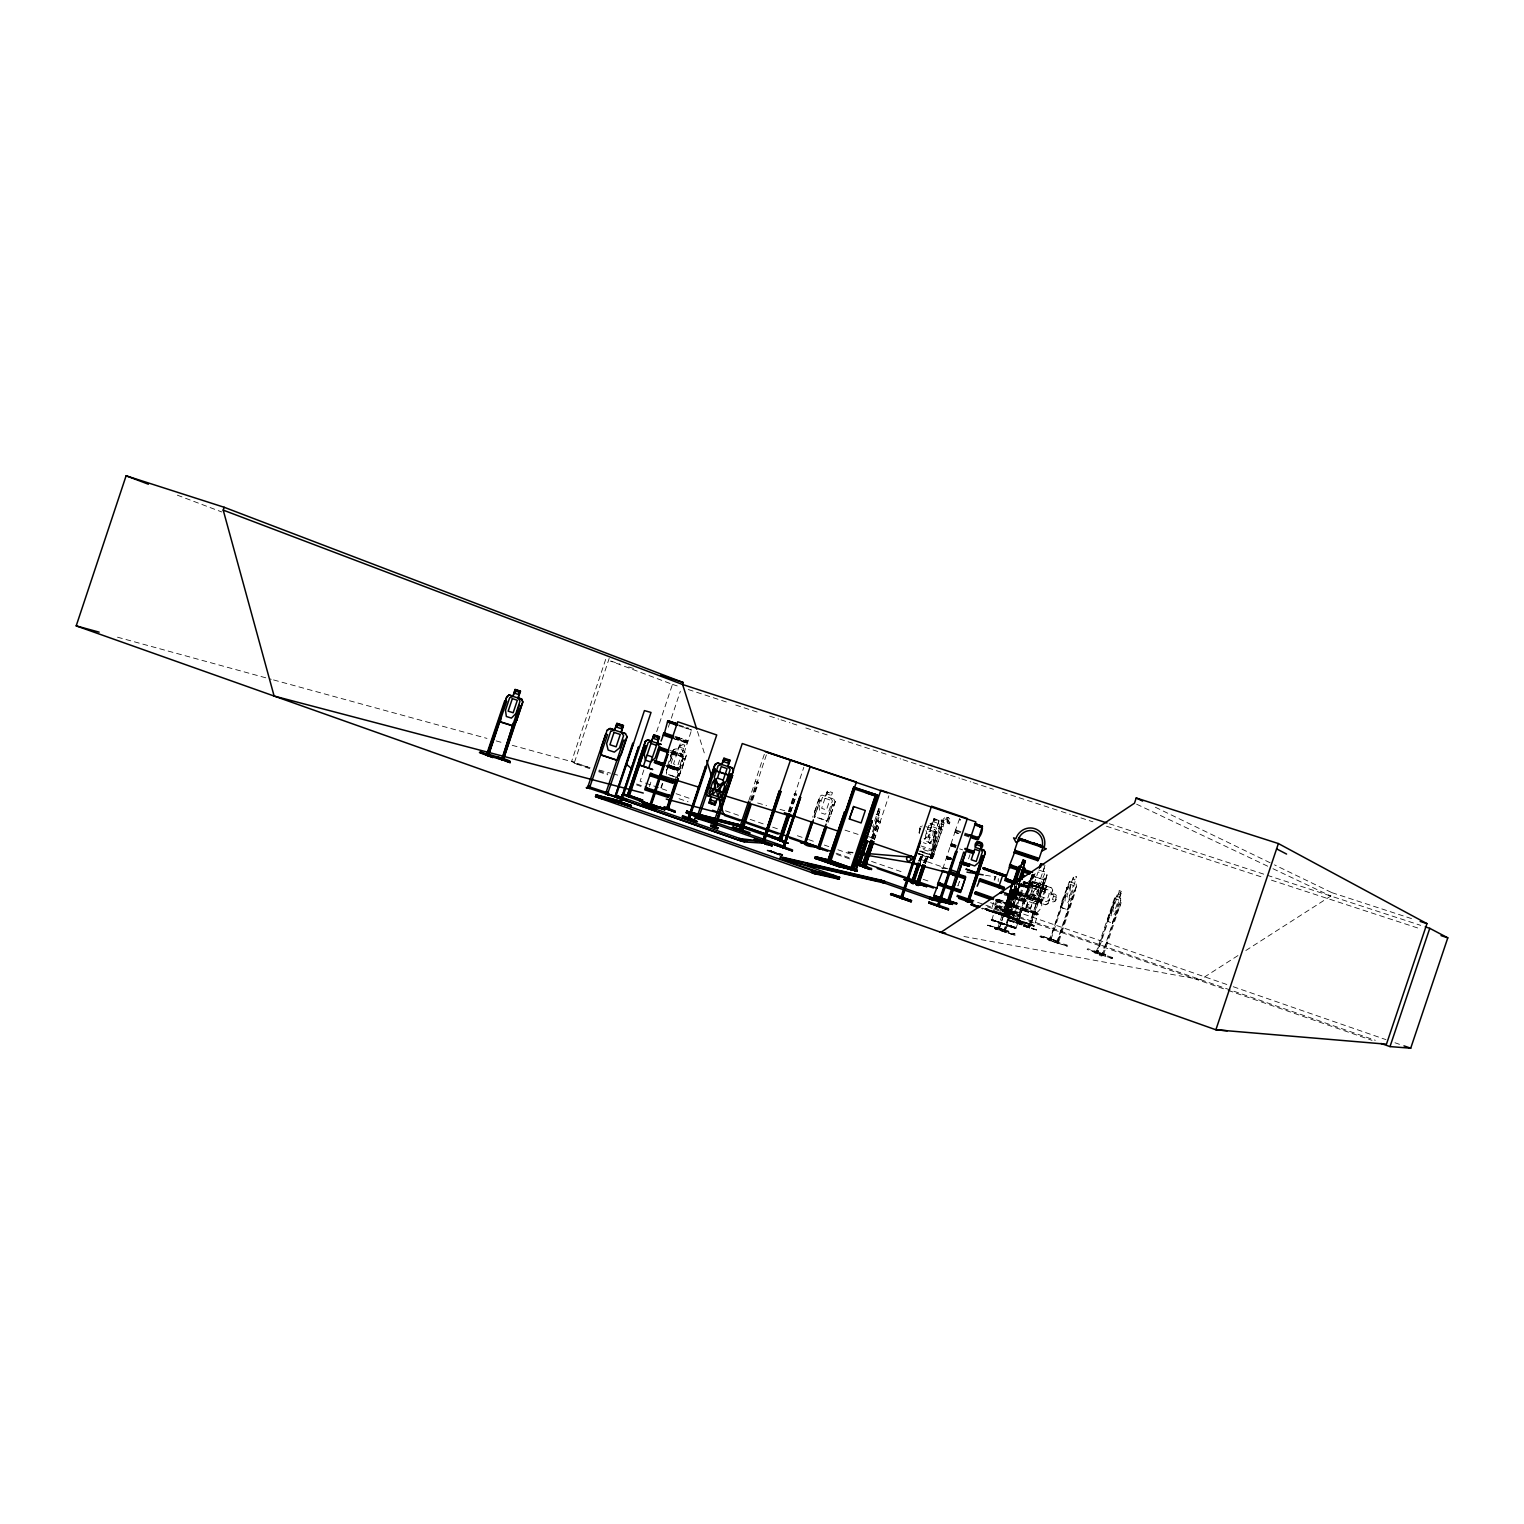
<?xml version="1.0" encoding="UTF-8"?>
<svg xmlns="http://www.w3.org/2000/svg" width="1524" height="1524" viewBox="0 0 1524 1524"><rect width="100%" height="100%" fill="white"/><g stroke="black" fill="none" stroke-linecap="round" stroke-linejoin="round"><path stroke-width="0.75" stroke-dasharray="5 3.75" d="M669.798 752.075L682.942 756.533L691.782 729.367M996.734 900.341L997.248 899.16M992.562 911.123L1012.774 918.972L1011.707 918.858L1015.765 907.275M1020.242 913.695C1023.785 923.715 972.35 897.179 1007.345 911.619M1007.174 906.437L1005.745 905.808L1005.992 903.122M1005.954 905.885L1005.878 902.989M1016.737 892.359L1016.66 889.444L1016.622 892.207M1036.034 929.716L1023.728 925.068L1024.166 926.268M1023.614 926.04L1036.53 929.907M814.921 810.882L814.711 816.769L826.827 820.884L830.389 816.14L835.247 801.662L834.047 799.148L821.969 795.071L819.683 796.442L812.711 817.169M1065.314 896.093L1064.971 901.77L1067.562 902.76L1070.686 898.093L1076.401 876.681M687.896 741.769L676.542 737.902M942.765 868.832L955.11 831.513L959.034 832.733M1015.46 906.971L1020.661 895.026L1016.927 906.971L996.277 899.522M1004.849 892.359L1025.29 900.093L1024.452 897.674L1033.043 872.528M868.375 836.505L871.69 837.876L880.301 809.168L878.757 808.634L877.062 814.311L875.957 813.911M670.331 756.876L672.579 750.608L666.96 767.448L666.331 774.154L677.208 777.545L681.018 771.887L686.467 755.085C686.01 750.018 675.723 746.455 672.579 750.703M1035.463 903.884L1037.501 902.341C1039.978 904.989 1046.264 862.127 1043.178 886.301M1027.557 892.988L1028.052 886.473L1027.424 892.95L1038.111 896.741L1041.673 891.273L1047.102 875.043L1046.226 872.357L1043.159 871.309L1045.331 865.308M1027.747 892.835L1028.357 886.549M1042.892 886.225L1043.483 879.919M1016.889 887.959L1010.774 905.218L1011.212 898.017C1001.439 914.038 1013.212 893.978 1012.069 890.149M1068.076 908.437L1071.029 882.015M1016.603 886.377L1015.879 892.397L1011.536 905.351L1009.631 907.199M1024.204 881.767L1019.804 894.798M1012.869 890.264L1012.203 894.912C1022.033 875.957 1010.298 905.999 1008.126 909.885L1006.088 909.009L1006.85 903.008L1011.174 890.111L1013.041 888.244M1066.914 945.928L1048.836 940.46C1047.693 936.708 1053.084 937.527 1050.684 940.27L1069.353 884.072L1071.467 882.415L1073.791 875.786L1076.42 876.929M1049.331 940.537L1069.505 881.482L1062.057 900.722L1060.818 907.466L1067.505 910.019L1070.534 903.865L1067.505 910.019M919.239 833.247L919.944 828.808M919.505 833.037L920.21 828.599M930.726 858.222L934.879 831.418L936.631 831.685L932.25 858.679L917.734 853.821M935.145 831.209L930.688 858.26C928.859 852.849 935.031 852.64 932.25 858.679M918 853.592L932.345 858.412L932.44 854.793L919.486 850.506M931.869 858.603L936.631 831.685M919.048 832.771L920.134 826.56L922.172 825.208M919.239 832.847L920.229 826.751L922.23 825.417M930.592 825.36L930.897 823.57M931.85 823.036L930.973 828.408L933.469 831.018L931.812 841.019L928.402 844.391L923.373 842.715M936.174 831.913L933.717 846.258L931.05 850.811L922.801 848.049M926.001 826.675L934.764 829.38L936.288 831.971C933.126 845.744 936.346 857.936 918.591 846.734M1112.101 958.329L1094.27 952.595M1112.349 957.472L1087.526 949.414M1015.67 892.588L1015.213 894.569L1013.403 893.959L1045.654 904.837L1048.283 903.484L1049.522 899.77M1094.251 951.586L1093.87 952.538L1112.33 958.577L1112.33 957.358M987.933 925.316L1015.117 934.06L987.628 925.239M1062.418 900.798L1060.761 907.447M678.409 769.83L678.694 768.763L668.979 764.972M948.328 858.431L950.328 859.022L946.252 857.555L948.576 857.879M991.095 919.944L997.972 921.429M993.267 911.885L990.39 911.162L992.905 911.466M1046.512 889.502L1037.292 886.511L1046.493 889.559M990.962 911.409L992.715 911.904M1000.506 913.238L1000.544 912.247L1017.118 919.048L1000.22 913.219M1016.946 918.762L995.039 911.79M959.625 818.617L955.072 831.247L958.024 832.466M1108.767 914.857L1107.472 921.372L1115.911 896.283L1114.52 898.36M1019.042 885.463L1020.223 880.224M1020.432 880.281L1010.583 910.971M1018.184 889.578L1015.308 896.245L1009.974 893.826L1010.66 890.454M1011.765 886.949L1009.841 894.036M1010.602 888.644L1002.201 915.219L1007.516 917.562L1010.526 910.914M1010.812 888.721L1002.201 915.219L1007.516 917.562M1014.127 892.454L1015.86 892.74L1009.44 890.664M938.613 828.484L941.241 820.026L943.185 820.56L943.299 822.865L944.118 821.398A16.935 4.515 -74.6 0 1 949.966 820.807L949.204 823.913L947.166 822.179A14.497 3.867 -74.6 0 0 941.451 823.951L941.565 826.256L938.613 828.484L940.556 829.018L943.508 826.789L943.394 824.484L941.451 823.951M940.556 829.018L943.185 820.56M934.06 818.864L932.136 824.522L928.821 825.513L925.354 836.085L926.535 841.515L931.564 843.172L935.736 839.534L939.222 828.942L937.146 826.16L939.013 820.503M937.222 826.179L939.317 820.388L933.869 818.598L932.078 824.293M932.917 853.707L931.012 857.631L940.499 829.342L942.175 829.875L932.421 858.107L941.984 829.818L940.88 827.189L928.345 823.055M931.012 857.631L940.689 829.399M932.574 858.145L934.364 854.183L932.764 853.65M605.676 659.378L571.614 761.409L590.074 767.791M589.788 768.648L574.167 763.238L609.181 658.406M643.871 769.982L640.118 781.241L667.074 790.575M656.673 731.672L672.465 684.371L610.743 661.149M668.331 727.215L670.579 720.471M671.341 718.223L680.352 691.248M649.376 786.594L650.843 782.155M660.825 787.851L662.311 783.431M666.75 770.134L672.389 754.761L666.464 772.497M661.283 788.022L662.75 783.584M670.027 766.915L671.436 768.172L670.274 767.01M670.846 767.982L667.188 765.829M677.97 750.113L679.971 743.579L684.79 745.16L682.562 751.37M680.199 743.883L678.104 750.151L675.075 751.484L671.17 763.181L671.836 768.953L676.199 770.325L680.199 766.077L684.105 754.418L682.466 751.561L684.79 745.16M674.427 781.202L682.866 756.552M676.694 778.116L683.323 758.266L685.038 758.838L678.713 776.326M677.132 778.288L683.323 758.266M679.152 776.478L686.295 755.123L685.438 752.532M748.856 800.519L764.457 753.866M750.532 799.719L756.78 781.85L755.275 781.336M750.932 801.11L767.239 752.323M751.923 800.062L757.98 782.174M752.589 800.252L758.571 782.364L757.333 781.964L758.571 782.364M788.403 811.397L794.442 793.337L795.604 793.718L789.565 811.759M788.899 811.892L803.815 767.296M789.242 811.644L795.052 793.528L796.747 794.08L790.48 812.044M790.708 812.121L795.985 796.347M815.092 810.901L819.893 796.576M814.121 817.664L820.141 800.214L814.292 817.702M825.532 796.271L827.341 790.899L832.504 792.632L830.428 798.119L832.409 800.786L829.037 810.844L825.017 814.273L820.198 812.635L819.055 807.472L822.427 797.414L825.608 796.5L827.456 791.127M832.542 804.405L826.675 821.931L832.542 804.405L833.971 804.901M828.103 822.408L835.247 801.662M876.872 814.445L878.757 808.634M872.071 838.2L878.929 817.245M872.28 838.238L878.11 820.788M872.642 838.391L878.491 820.922L877.538 820.598L878.491 820.922M872.909 838.867L878.834 821.131L880.51 821.684L874.566 839.419M873.157 838.962L878.834 821.131M874.204 839.648L888.873 795.833M918.667 860.927L921.753 854.564L919.486 861.174M918.896 861.022L921.563 854.507L919.258 861.098M920.02 861.403L923.106 855.04L920.877 854.297M919.753 863.765L922.82 854.926L920.153 863.879M923.544 862.66L926.649 856.278L924.363 862.889M923.792 862.736L926.573 856.259M924.135 862.813L926.192 856.126L927.773 856.659L925.773 863.384M924.916 863.136L928.002 856.755M925.373 863.27L927.144 856.488M925.601 863.327L927.716 856.64M959.339 881.634L957.891 885.977L959.529 881.691M968.559 858.85L969.969 854.659M993.553 902.608L990.752 911.657L1010.984 918.572M987.99 925.22L1008.297 930.821L1007.916 931.983L1008.259 930.821L987.647 925.22M998.144 899.655L995.934 906.075M994.562 928.611L994.943 927.43L994.696 928.516L1015.098 935.26L994.924 928.783L1015.079 935.298L1015.117 933.983M1001.611 914.209L1007.497 915.581M1020.604 884.72L1029.652 887.749L1020.813 884.13L1005.078 932.002L997.515 928.649L999.211 926.916L997.991 928.859L999.211 926.935L999.134 929.24L1011.879 888.568M1007.593 915.772L1007.916 914.819L1002.316 914.419L1007.631 916.419M1010.431 890.568L997.591 928.649M1011.517 890.645L1004.868 913.352L1007.326 906.228M999.001 929.202L1012.488 888.816M1014.908 886.244L1005.211 915.6L1014.565 886.149M1015.365 886.377L1004.907 915.2M1016.775 886.873L1006.221 915.657L1016.832 883.863M1016.241 886.72L1006.278 915.676M1006.85 915.81L1016.527 886.778M1003.535 931.412L1019.632 883.634M1005.288 929.716L1004.583 931.774M1023.004 885.482L1019.613 885.292M1004.24 931.64L1020.28 883.348M1004.297 931.755L1020.489 883.406M1020.794 885.444L1023.499 885.787M1009.021 920.763L1022.185 924.725L1022.528 923.715L1009.117 920.667M1010.355 916.743L1004.278 915.276L1004.602 914.305L1009.802 915.467L1002.601 913.695M995.286 911.085L1012.05 916.896L1011.726 917.867L994.715 911.943L1011.765 917.6M1012.603 918.915L1016.908 907.028L1026.624 910.438M1024.985 881.92L1021.309 893.902L1010.488 889.768M1032.281 874.033L1015.936 922.896L1029.843 928.021L1046.15 878.815L1044.473 878.243L1028.3 927.449M1016.622 923.106L1032.72 874.166M1015.803 922.858L1016.813 921.182L1016.432 923.049M1036.587 882.587L1030.453 882.453L1025.957 895.883L1030.834 899.751L1026.262 895.845M1026.033 895.902L1030.472 882.472M1034.091 874.376L1016.032 928.326L1010.221 925.22M1035.082 873.481L1032.053 882.472L1032.681 888.073L1028.929 899.274L1034.32 901.351L1034.072 893.445C1042.949 887.597 1038.644 882.834 1033.558 891.769C1029.176 878.815 1033.996 887.692 1033.729 886.13M1025.881 907.428L1028.109 901.256L1026.681 898.474L1030.453 887.254L1034.301 883.215L1038.073 872.014L1042.283 873.462L1038.492 884.739L1039.139 890.321L1035.368 901.598L1032.434 902.799L1030.491 909.085L1026.014 907.466M1026.224 907.313L1028.243 901.294M1030.281 908.78L1032.3 902.76L1035.596 904.151L1037.615 902.475M1044.969 865.422L1042.949 871.461L1044.531 874.243C1043.788 874.433 1028.948 915.867 1032.739 894.493C1027.519 902.894 1023.899 898.227 1032.224 892.74L1031.691 884.987M1025.461 883.31L1038.073 886.778M1029.767 926.001L1029.386 927.887L1046.969 874.986L1046.226 872.357M1040.359 903.027L1046.131 885.825M1041.616 901.675L1040.93 903.218L1041.616 901.675L1014.051 892.035M1046.302 887.73L1046.836 886.149L1046.302 887.73L1024.985 880.472M1033.805 925.354C1034.072 927.564 1007.688 918.686 1012.812 918.496M1045.483 890.226L1046.016 889.025M1048.074 903.332L1052.551 890.149L1051.217 887.768L1027.633 879.634M1054.894 901.408L1056.684 896.036L1051.141 894.15L1050.265 890.645L1039.959 887.12L1034.586 888.492L1032.796 893.826L1036.244 898.207L1046.55 901.732L1049.35 899.503C1055.713 907.599 1061.275 892.054 1051.408 894.017L1052.76 890.111L1051.389 887.616L1036.491 882.758L1030.662 882.682M1040.816 935.831L1039.997 936.669L1058.266 942.594L1058.837 941.508L1040.759 935.831L1058.532 941.584M1067.295 887.616L1049.998 940.06L1050.588 938.06M1070.743 884.568L1066.705 896.607L1069.296 897.579L1073.334 885.501L1070.686 884.549M1056.551 942.823L1074.306 890.187L1075.696 890.664L1058.189 943.432L1049.064 939.66M1076.268 886.454L1057.142 943.089L1076.458 886.511L1076.039 883.806L1076.458 886.511M1067.238 946.385L1067.124 945.09L1040.073 936.593M1114.482 898.246L1096.099 952.519C1105.338 960.73 1101.395 951.681 1103.795 953.7M1102.595 953.243L1101.852 955.072L1119.035 904.17L1120.254 904.608L1103.243 955.586L1096.842 952.748L1113.796 902.208M1097.547 950.938L1097.49 953.033L1114.387 902.437L1113.168 901.998L1114.387 902.437M1097.471 953.014L1097.623 950.957L1096.232 952.538M1119.359 897.522L1121.645 891.33L1115.682 911.885L1112.92 916.457L1110.92 915.676L1115.416 898.665L1119.283 890.511L1121.512 891.521M1117.378 897.045L1119.473 890.797M1112.33 923.087C1113.568 915.467 1129.227 897.827 1115.701 896.207M1105.433 955.529L1105.795 954.481L1087.774 948.709L1087.145 949.528L1105.491 955.243M1245.851 950.5L1330.776 896.055L1331.9 892.664L1274.483 864.87M672.827 738.416L687.21 742.988M1033.005 875.1L1034.015 874.471M998.296 878.605L998.201 881.482M871.518 837.819L873.823 832.352M871.69 837.876L874.033 832.466M1007.307 917.486L1010.298 910.838L1020.585 913.924M1018.127 889.502L1015.308 896.245M995.096 876.414L994.162 880.129M1115.282 917.372L1112.52 923.373L1107.396 921.125M1010.279 890.435L1042.587 901.275L1041.616 902.151L1021.423 895.293M872.471 831.799L880.301 809.168M947.28 823.379L948.042 820.274A16.935 4.515 -74.6 0 0 942.194 820.865L941.375 822.331L943.337 822.827M1020.47 914.819L995.42 906.761L1020.509 914.876M1029.538 881.52L1033.082 876.071L1043.807 879.786L1033.12 876.319L1029.824 881.653M1041.387 891.159L1037.92 896.455L1027.614 892.797M1004.221 893.883C1005.726 894.036 1036.796 903.465 1020.718 900.836M932.078 831.913C933.755 828.332 926.725 832.047 927.24 834.257L925.944 830.504M1010.984 907.79C1014.413 902.57 1010.888 910.361 1009.631 907.447M1009.707 920.839L1022.185 924.725M1010.069 920.02L1022.433 923.715M920.801 845.877L933.469 850.106L937.108 845.058M933.469 850.106L937.165 845.077M830.389 816.14L826.713 820.655L814.845 816.616M994.734 880.034L995.991 876.281M924.516 839.381L926.935 836.676C927.697 845.249 934.479 846.239 928.211 835.895L932.459 831.38M1034.606 886.663L1038.416 887.616L1036.663 886.816M936.288 831.971L934.879 831.418M1045.921 890.321L1031.538 885.368M932.059 822.903L931.05 828.332L934.574 829.589M920.286 826.579L922.039 826.865M672.713 750.741L674.827 749.084M950.671 858.012L946.499 857.269L947.795 857.936M994.791 920.744L991.667 919.867L995.248 921.144M991.8 919.753L1015.975 927.583L995.21 921.125M1237.964 955.567L1200.436 979.627L961.968 936.136M1029.405 887.406L1020.966 883.672M1045.578 904.608L1048.283 903.484M1019.575 885.673L1029.024 888.625L1019.251 885.158L1020.223 885.482M1024.261 882.339L1027.005 883.348M1012.641 918.953L1012.317 918.305M666.788 767.029L677.304 770.23M678.142 769.83L676.237 768.972L678.275 769.83L677.094 769.544M678.694 768.763L667.398 765.258M675.761 767.582L678.047 768.115M853.04 852.354L846.163 851.802L853.135 852.964M1015.746 928.364L1006.183 925.639M1013.822 928.002L1015.708 928.383L1014.26 927.678M1014.051 927.544L1015.917 927.906M1034.11 925.544L1017.575 920.477M1030.605 925.011L1034.244 926.135L1032.224 925.963M991.838 920.153L995.363 907.923L1020.242 915.581L1008.278 911.104M996.677 905.751L1011.079 911.085M1015.479 907.085L1016.413 907.142M941.413 867.842L946.042 868.623M985.533 875.271L994.829 876.833M996.696 899.77L995.953 899.255M1024.071 901.827L1018.813 899.693M1025.404 899.503L1023.556 899.027M946.709 856.831L951.89 858.774M1024.909 882.396L1023.614 881.824M1020.337 894.15L1042.359 901.637L1015.117 892.55M1046.207 889.673L1040.435 887.882L1042.797 888.606M1022.852 885.958L1028.986 887.73M1025.9 885.33L1023.29 884.492L1029.748 886.492L1021.061 883.329M1029.691 886.816L1025.823 885.711M1002.411 914.629L1009.631 916.324M1045.902 889.159L1042.606 900.951L1020.566 893.464M1030.776 885.349L1031.996 885.749M1023.804 882.853L1023.29 882.491M948.176 859.136L946.442 858.736M946.823 858.755L949.071 859.707L947.395 859.079M1015.384 927.868L991.667 919.848L992.772 920.325M992.124 919.372L993.515 919.734M1057.275 940.956L1058.723 941.47M1049.75 937.793L1051.312 938.365M1023.156 922.268L1033.634 925.83M1010.926 918.553L1015.27 919.753M992.6 911.581L989.514 910.723M996.658 905.732L1020.261 913.714M1036.663 912.819C1054.913 896.893 1019.004 898.55 1010.012 891.178M946.537 817.264L948.461 817.797M945.89 819.607L947.814 820.141M948.157 821.684L950.081 822.217M574.167 763.238L590.093 767.582M599.18 770.058L610.553 773.163M612.838 773.792L619.658 775.659M941.565 826.256L943.508 826.789M117.5 637.184L271.253 679.304M273.558 679.933L486.975 738.397M496.157 740.912L503.034 742.798M512.216 745.312L574.453 762.381M1096.785 950.671L1098.194 951.205M677.208 769.029L678.523 769.239L671.665 766.782M950.538 844.944L954.481 846.296M669.95 767.696L675.932 769.696L667.036 766.324L677.113 769.506M677.266 768.915L678.466 769.182L667.245 765.677M757.638 802.996L766.572 805.548M779.964 809.358L786.67 811.263M1021.442 895.293L1017.137 894.017M1020.813 893.559L1009.669 889.997M1022.166 893.121L1012.812 890.187M1027.919 885.958L1029.214 886.339M1020.147 884.644L1019.727 884.511M1028.814 887.768L1025.481 886.758M991.438 910.952L984.504 908.78M992.41 911.428L999.344 913.543M991.229 911.657L981.399 908.571M992.276 911.847L1031.1 924.287M991.229 911.695L984.275 909.485M1015.384 919.277L1006.907 916.857M1022.966 882.567L1025.5 883.329M1037.825 887.406L1036.682 886.816L1038.339 887.578M1028.3 926.04L1017.708 922.115M1023.385 926.097L1036.568 930.021M682.695 756.533L671.513 752.932M818.712 799.738L820.141 800.214M1023.252 881.939L1025.652 882.606M1017.746 921.563C1017.899 925.83 1017.441 919.734 1017.156 921.296M1036.682 912.819L1015.708 905.256M995.934 900.989L1016.013 907.866M996.048 900.189L1038.187 914.381L1027.062 910.666M671.17 768.096L665.15 766.02M1023.576 899.046L1006.64 893.445M956.92 832.904L954.996 832.294L956.215 832.733M1022.147 893.102L1042.683 900.151L1010.736 889.006M1024.128 897.674L1025.004 900.36L1027.9 901.389M1011.841 927.392L996.906 922.458M1015.365 919.296L1023.309 921.849M1015.232 919.734L1017.613 920.477M1030.605 924.992L1019.746 921.41M951.795 843.801L955.11 844.848M1027.862 886.32L1020.204 883.882M1027.69 886.835L1020.013 884.358M668.541 774.592L677.304 777.335M1020.509 884.777L1017.461 883.653M1027.652 886.968L1022.985 885.444M989.514 910.704L984.409 909.104M1015.498 919.01L1017.861 919.753M959.263 819.741L960.463 820.16M948.557 857.822L950.538 858.469L948.48 857.974M1025.633 882.663L1037.825 886.701M1042.911 888.149L1044.759 888.74M1032.415 885.215L1033.272 886.187M675.799 767.601L670.579 765.924M675.551 768.363L670.331 766.743M672.979 768.267L675.361 769.01M950.824 857.726L946.918 856.583L948.119 857.059M998.506 899.37L1014.07 904.627M942.118 829.818L940.937 827.208M1004.468 893.14L1035.596 903.923M1004.049 894.759L1018.832 899.693M1020.737 900.836L1005.821 895.864M1017.156 894.036L1009.193 891.426M1057.008 941.451L1050.455 938.689M1048.988 940.213L1066.933 946.099M672.389 754.761L671.093 754.342M954.71 845.591L950.786 844.372L956.005 846.239M954.348 847.134L950.443 845.915L955.605 847.763M1033.52 874.452L1017.575 923.468M1044.473 878.243L1028.719 927.583M997.972 921.448L1012.622 926.497M997.801 921.963L1000.792 922.915M955.586 832.466L958.882 833.552M1029.957 883.577L1024.623 881.824L1046.035 889.083M669.893 768.02L672.713 768.934M1032.205 885.158L1040.454 887.844M1031.996 885.52L1030.986 885.425L1034.186 886.473M1004.278 915.638L1006.983 916.515M1017.841 919.734L1020.547 920.61M996.486 913.162L999.192 914.038M1006.907 916.838L987.857 910.019M1004.03 929.945L998.811 927.525M1331.9 892.664L1413.377 919.201M610.781 661.054L619.754 663.988M628.726 666.921L635.47 669.112M1109.243 823.722L1420.73 925.373M845.02 830.142L858.488 834.523M1007.078 914.324L1004.868 913.352M1097.947 951.719L1102.347 953.738M672.465 684.371L679.247 686.581M688.296 689.534L726.719 702.107M735.768 705.06L760.628 713.194M769.677 716.147L778.707 719.099M780.974 719.842L790.023 722.795M792.27 723.538L796.804 725.005M805.834 727.958L830.694 736.092M839.743 739.045L889.483 755.313M891.731 756.037L900.779 759.009M903.027 759.733L948.252 774.516M950.5 775.259L959.548 778.212M961.815 778.954L970.845 781.907M973.112 782.65L993.457 789.299M1002.487 792.251L1059.009 810.73M1061.275 811.473L1070.305 814.426M1072.572 815.169L1092.918 821.817M1106.481 826.237L1262.444 877.233M1271.492 880.186L1420.673 928.954M687.343 728.663L684.447 727.691M959.625 819.131L960.615 819.455M934.002 818.845L939.07 820.522M959.263 832.028L955.338 830.751L960.577 832.542M1029.614 884.663L1032.243 885.844L1023.842 882.834M1019.823 884.968L1022.871 885.901M689.4 729.386L691.515 730.053L690.334 729.653M959.644 831.285L955.758 830.009L960.939 831.78M927.392 829.018L930.764 830.123L929.107 840.124L924.077 838.448M672.027 751.351L683.228 754.952L681.133 754.189M1120.788 900.532L1102.29 955.262L1103.928 953.738M671.76 752.189L683.152 755.904L670.046 751.332M671.227 753.751L682.466 757.18L669.531 752.894M1119.035 904.17L1120.254 904.608M676.808 737.064L687.972 740.759L681.152 738.435M676.294 738.645L687.61 742.359L674.522 737.94M1026.795 911.428L997.115 901.789M999.325 913.581L1002.278 914.248M678.847 725.043L683.762 726.586M678.618 725.748L688.658 729.082M964.959 833.037L969.683 834.714M675.056 736.397L681.171 738.435M964.654 833.818L969.454 835.514M674.77 737.216L687.857 741.636M964.425 834.523L969.207 836.219M964.197 835.323L968.902 837M674.256 738.759L687.172 743.141M670.331 750.532L681.152 754.189M959.663 848.868L962.654 849.878M665.397 765.277L671.513 767.391M918.439 850.849L931.126 855.116L920.286 851.783M918.324 853.364L932.993 858.279M686.6 727.539L688.943 728.339M794.442 793.337L795.604 793.718M1034.948 885.615L1027.157 882.91M1035.387 885.787L1038.225 886.797M1034.815 885.996L1027.024 883.291M1035.158 886.454L1037.996 887.444M1017.632 883.177L1020.756 884.301M668.884 765.277L674.484 767.22M668.712 765.772L674.294 767.829M1017.213 884.396L1020.337 885.482M1012.45 896.379L1006.278 894.245M1013.079 896.779L1025.042 901.141L1006.011 894.988M956.196 832.714L957.91 833.304M919.239 858.984L947.871 868.813M1005.288 903.065L995.801 899.693M1005.935 903.37L1038.015 914.648L1026.795 911.428M1007.593 910.857L995.667 906.418M1007.993 911.943L1019.766 916.343M1023.404 921.563L1032.72 925.259M982.504 908.114L987.895 910.038M998.544 913.714L1001.401 914.705M1022.718 922.134L1017.213 920.191M1038.739 870.014L1046.093 872.528M956.367 845.477L951.414 843.724M1020.775 884.168L1029.195 887.254M671.932 765.981L674.561 766.877M1003.268 923.792L994.753 920.744M1003.992 923.906L1014.317 927.697M1003.002 924.592L992.6 920.82M955.777 846.944L950.557 845.21M671.513 767.334L676.218 769.029M676.065 793.699L691.782 799.148M725.481 810.806L738.969 815.492M750.189 819.379L763.676 824.046M772.668 827.151L779.412 829.494M797.376 835.723L806.367 838.829M808.615 839.61L815.34 841.953M824.332 845.058L828.827 846.62M837.819 849.725L851.287 854.393M871.518 861.403L902.97 872.299M923.182 879.31L929.926 881.634M990.581 902.665L1230.973 985.933M1233.221 986.714L1385.983 1039.635M1394.974 1042.759L1399.47 1044.321M598.722 770.82L607.905 773.982M636.651 783.984L645.833 787.146M679.037 798.69L688.086 801.814M836.028 853.173L852.392 858.793M977.589 902.322L1375.315 1040.301M598.703 771.754L607.619 774.84M636.613 784.917L641.071 786.46M836.695 854.412L850.202 859.098M987.4 906.761L1225.81 989.571M1228.058 990.352L1372.019 1040.34M1034.301 883.215L1038.492 884.739M1042.873 889.14L1036.777 886.854M949.757 857.65L952.043 858.431M951.757 859.231L947.776 857.802M946.385 857.822L951.567 859.746M1097.49 950.976L1096.709 952.767M1119.283 891.902L1120.597 892.378L1119.892 894.455L1118.597 893.978M1032.681 888.035L1036.872 889.559M674.541 766.877L676.656 767.62M674.275 767.829L677.761 769.106M988.104 909.276L985.533 908.361L991.876 911.047L988.085 909.295M1007.497 916.819L1002.049 914.933L1019.727 921.448M995.934 912.8L998.449 914M1016.965 920.896L1019.613 921.829M1007.116 924.973L1010.012 926.001M1069.505 881.482L1076.115 884.072M878.738 808.825L880.186 809.339M1043.235 888.035L1044.988 888.625M1025.442 882.301L1027.214 882.91M1029.824 926.04L1029.214 927.83M878.662 809.854L878.034 811.721M948.061 857.04L949.623 857.936M1035.253 911.943L996.182 898.989M1074.306 890.187L1075.696 890.664M949.262 859.003L946.614 858.012M1026.09 907.275L1030.414 908.837M1007.65 916.4L1017.079 920.477M995.801 913.086L992.067 911.352M1032.034 874.662L1033.539 875.233M676.618 767.601L678.066 768.134M676.389 768.401L677.837 768.915M876.148 814.178L879.215 815.302M675.913 769.715L677.361 770.249M1030.262 926.154L1028.509 925.544M1035.234 911.943L1038.225 914.019L995.572 900.36M1014.051 904.627L1015.727 905.256M177.317 495.148L221.837 511.988M1024.452 881.863L1025.519 882.301M1060.952 907.275L1067.505 909.79M1031.062 924.268L1033.824 925.373M1015.232 888.873L1016.775 889.73M1014.736 891.94L1012.641 891.083L1008.316 903.999L1010.412 904.875M1014.317 891.388L1012.26 890.549L1007.936 903.465L1009.974 904.342M1015.67 908.075L1037.577 915.391L1034.034 926.363L1032.529 925.678M1005.84 905.599L1011.193 907.866M1032.739 925.239L1034.11 925.925M1006.754 909.923L1008.088 910.495M991.895 910.723L993.153 911.333L990.943 911.2M991.076 910.914L993.057 912.114L996.296 901.046M1005.992 912.228L1007.326 912.819M1005.002 913.143L1007.307 914.133M1014.508 926.84L1015.67 927.354M991.495 920.363L992.676 920.839M1136.618 804.196L1270.826 867.689M1272.959 868.699L1330.776 896.055M1155.363 807.244L1272.35 863.841M833.876 799.281L835.038 801.681M697.478 731.444L705.269 756.037M1015.098 889.083L1015.422 891.826M949.204 823.913L949.09 822.693A14.497 3.867 -74.6 0 0 943.394 824.484M941.241 820.026L941.375 822.331M1120.673 898.227L1120.692 900.589M931.507 826.408L928.04 836.981L933.05 838.638L936.536 828.065L931.507 826.408M934.574 820.083L933.964 821.969L937.184 823.036L937.812 821.15L934.574 820.083M677.418 752.246L673.513 763.943L677.875 765.334L681.78 753.656L677.418 752.246M680.637 745.179L679.933 747.274L682.733 748.189L683.438 746.112L680.637 745.179M824.998 798.29L821.646 808.33L826.465 809.968L829.818 799.909L824.998 798.29M827.97 792.309L827.361 794.099L830.466 795.147L831.056 793.337L827.97 792.309M876.243 816.312L872.719 826.808L873.976 827.303L877.5 816.788L876.243 816.312M1027.995 904.57L1027.309 906.57L1029.995 907.561L1030.681 905.542L1027.995 904.57M1038.987 889.997L1037.196 895.331L1047.502 898.874L1049.312 893.521L1038.987 889.997M1053.598 896.055L1052.436 899.503L1054.284 900.132L1055.446 896.683L1053.598 896.055M1073.734 877.195L1073.01 879.348L1074.687 879.939L1075.411 877.786L1073.734 877.195M1116.482 899.046L1112.577 910.704L1114.596 911.466L1118.521 899.789L1116.482 899.046M1068.057 887.901L1066.667 887.406L1068.057 887.901M1044.588 889.749L1042.854 889.121L1045.597 890.168L1044.55 889.73"/><path stroke-width="1.5" d="M601.485 747.827L601.332 754.913L616.668 760M674.637 811.816L664.178 806.882M674.808 810.882L675.189 812.121L664.597 808.025M709.365 781.012L709.212 787.813L723.767 792.671L727.939 787.241M729.386 782.136L729.539 775.545L715.289 770.782M729.615 782.174L729.748 775.373L715.213 770.515L711.022 775.964M639.242 765.029L639.585 758.209L639.242 765.029L652.558 769.601M500.443 721.804L500.844 714.756L506.787 696.773L509.168 694.887L512.978 696.125L515.074 689.381L520.56 691.191L518.084 698.049L520.008 701.135L515.855 713.594L511.397 718.09L506.368 716.509L505.473 710.298L509.645 697.782L513.074 696.411L515.169 689.667L520.313 691.363M850.43 867.594L829.532 860.203L815.454 856.755L815.264 857.993M829.532 861.46L815.054 858.088L829.818 861.841M759.885 840.41C782.422 852.621 744.588 832.428 766.648 844.448M760.019 841.496L767.163 844.563L759.504 841.381M772.058 837.686L771.982 836.657L788.232 843.324L736.606 825.532L737.083 824.084L779.907 838.981M787.984 843.172L772.039 837.59M631.012 806.539L619.849 803.034L638.689 746.474L619.944 803.053M682.447 816.616C709.022 824.141 694.715 822.789 682.295 816.731L682.657 815.645L695.973 820.712M829.551 860.222L815.397 856.736L814.864 858.317L838.352 866.508L852.678 869.918L877.71 795.128L853.65 787.07L829.227 860.127L852.678 868.375M838.562 866.356L815.073 857.936M838.905 865.08L838.371 866.07M838.962 866.489L815.092 858.145M837.057 865.842L852.716 869.842L815.435 856.888L852.335 869.613L838.048 866.184M910.304 880.929L910.552 880.148M926.516 886.606L904.056 879.558L920.382 885.177M926.725 886.739L910.209 881.082M929.107 901.922L948.5 908.704L948.48 909.771L928.726 902.951L929.107 901.827M940.098 897.941L934.079 895.979L935.717 896.093M971.436 904.704L972.426 904.513M854.85 863.117L871.576 868.509L871.48 869.499L854.754 864.051M792.385 850.925L774.706 844.81L775.049 843.763L792.518 849.954L792.366 850.963L713.613 823.57L715.156 823.951M854.869 789.165L855.174 788.022M608.876 795.242L607.752 794.861L609.086 794.48M608.076 794.804L608.343 792.994L608.895 795.185M620.42 802.9L631.031 806.748L631.355 805.491L610.057 798.519L609.657 799.7M610.038 798.633L631.317 805.605M274.282 696.106L76.2 625.869L126.111 475.793L224.142 507.263L683.266 682.542L682.6 684.505L696.773 729.215M1227.277 1030.795L1215.885 1029.786L274.13 696.049L223.209 510.102L224.142 507.263M480.289 752.608L480.746 751.713L479.45 752.57L492.862 757.599L493.243 756.456L480.612 751.77M488.385 755.771L506.692 701.25L504.768 700.621L486.385 755.123L503.13 760.152L522.751 701.916L521.513 699.154M506.787 696.773L486.994 755.352L487.032 753.123L487.966 753.466M499.701 720.738L488.232 755.675M509.759 761.371L510.254 762.762L496.843 757.733C506.292 757.39 520.941 767.048 497.262 756.628M517.95 697.992L520.179 691.305M501.701 757.504C500.348 762.476 504.273 754.018 503.282 760.19M513.512 722.662L501.948 759.809M501.644 759.695L519.303 705.307M503.244 757.961L502.863 760.038M520.027 708.031L503.13 760.152M500.786 714.775L500.082 721.938L512.864 725.938L516.903 719.88L522.884 701.973L521.646 698.944L518.331 697.878M586.188 787.737L587.331 788.118C585.235 788.403 589.636 784.974 587.102 787.889M587.331 788.118L587.978 786.308M587.521 787.775L605.733 733.997L607.562 734.625L589.35 788.403C592.646 783.507 583.73 787.794 589.75 788.479M596.094 794.861L816.083 872.033L815.454 873.9L595.503 796.671L596.094 794.861L617.715 800.271L621.411 801.567L599.846 796.195L599.237 797.985L620.82 803.338C622.592 801.014 619.335 800.538 621.43 801.262M601.218 798.481L601.809 796.671M587.75 787.832L607.847 794.499L605.599 793.756L623.773 740.035L625.602 740.645M607.447 794.328L626.916 736.683M607.752 794.861C610.705 791.623 604.552 790.746 605.657 793.737M632.803 743.026L614.953 796.919L633.508 743.274M779.297 790.899L762.438 842.734L779.297 790.899L781.069 791.489L763.791 843.153L744.303 841.972L738.683 840.238L615.658 797.147L644.423 710.603L651.015 712.451L620.744 803.319M746.912 841.058L740.34 840.638L615.753 797.185L615.525 794.918M617.715 797.624L618.268 795.947L616.458 795.49L744.874 840.257L764.324 841.534L739.254 838.524L738.683 840.238M625.316 800.214L605.009 793.471L625.316 800.214L625.678 799.109L605.142 793.299M656.73 807.472L659.587 808.349L627.031 796.176L627.469 794.252L627.602 796.328M645.281 741.426L647.833 739.807L645.281 741.426L627.126 796.214L645.433 741.578M644.347 745.331L645.89 745.865L628.498 796.69M643.338 766.439L653.796 734.835L651.701 741.102L647.738 739.769M648.633 768.267L659.473 736.74L657.282 743.007M640.899 801.376L640.29 800.005L640.213 801.033M667.664 794.537L669.703 795.414L645.566 787.451L649.738 775.602M661.111 741.007L663.283 735.139M664.502 732.93L667.664 721.29L668.865 721.633M655.682 761.562L659.378 750.456M642.995 803.891L642.214 804.882L655.911 809.987L656.273 808.882L642.976 803.891L656.234 808.901M649.014 807.396L677.704 721.785L716.737 734.968L688.41 819.036M650.405 805.663L650.348 807.834L668.007 754.532L666.883 754.17L668.007 754.532M667.55 754.38L649.757 807.663L650.119 805.625M660.387 806.558L659.34 807.263M675.951 780.326L666.445 809.015M667.702 807.415L666.769 809.149L667.283 807.263M676.389 780.478L667.017 809.225M677.97 778.516L667.569 809.358L668.426 807.587M678.409 778.688L668.083 809.549L659.53 806.958M668.274 807.529L668.007 809.53M779.355 838.467L781.241 839.324L738.492 824.446L686.733 811.187L686.219 812.711L689.439 813.835L686.372 812.883L686.886 811.359L740.188 825.17L739.712 826.618L691.725 814.426M705.46 766.572L687.896 818.883L689.134 819.302L706.564 766.934L705.46 766.572L706.564 766.934M688.353 819.055L705.917 766.724M689.134 819.302L689.801 817.397L688.486 816.959L689.839 817.416M694.906 818.178L697.116 817.893L694.906 818.178L695.973 818.521C696.411 817.569 698.849 814.997 698.297 818.921L715.289 768.725L713.537 768.153M696.582 818.388L714.908 764.438L717.614 762.876L721.843 764.286L723.9 758.095L730.091 760.171L728.015 766.362L732.034 767.696L733.501 770.611L714.146 827.361M705.707 792.575L715.099 764.572L717.652 763.124L731.882 767.886M724.052 758.381L721.976 764.572L718.185 765.6L714.318 777.145L715.766 783.126L711.918 794.633L717.69 796.576L721.557 785.012L726.3 781.145L730.148 769.601L727.748 766.496L729.825 760.305M717.423 778.173L721.271 766.629L727.062 768.553L723.195 780.117L724.643 786.06L720.795 797.604L717.004 798.633L714.927 804.824L709.155 802.881L711.232 796.69L708.812 793.604L712.68 782.06L717.423 778.135L723.195 780.117M718.014 827.818C710.717 829.342 705.726 820.712 718.033 827.837L717.252 828.637M686.886 811.359L712.565 821.436L712.051 822.998L686.372 812.883M717.004 824.789L714.908 824.846L716.032 822.846L714.318 822.274L713.308 823.97L730.358 773.754L732.053 774.325M715.289 827.761C717.747 825.875 713.746 824.16 714.146 827.361L715.404 827.799L732.492 775.506L714.432 827.494L742.264 743.541L810.254 766.496L782.917 847.687L783.85 848.011L800.595 797.414L799.662 797.109L782.726 847.668L783.736 847.973M749.637 833.742L732.472 827.742L749.217 833.647L749.979 832.714L733.158 826.903M733.215 826.884L732.453 827.799M735.235 828.161L734.892 829.189L742.417 831.152L742.359 829.132M738.492 824.446L737.997 825.894L706.831 817.95M748.513 801.51L738.778 830.18C741.617 826.313 736.168 830.599 740.359 830.732L750.037 802.043M739.94 830.599L741.216 828.999L740.188 830.675M749.846 804.348L740.931 830.694M741.597 830.866L750.513 804.52M751.084 804.729L742.417 831.152M740.34 840.638L740.912 838.924M744.303 841.972L744.874 840.257M754.228 839.819L754.59 838.752L772.382 844.963L772.02 846.049L760.705 842.067M760.59 840.276L760.057 841.877L763.791 843.153L764.229 841.21M763.41 840.924L761.943 842.543L763.181 842.905L780.726 791.375M762.324 842.696L790.613 759.771M780.364 791.261L762.781 842.81M767.448 850.468L774.821 852.754L770.134 851.116L771.239 850.849M781.755 841.438C788.308 840.772 763.753 834.161 782.993 840.753L782.669 841.724L776.002 838.657M776.345 837.971L775.125 838.657M787.641 813.645L778.707 840.162C782.669 842.562 780.993 836.619 781.145 840.924L789.946 814.388M774.821 852.754C772.878 851.249 779.316 855.364 779.259 853.821M788.251 813.816L779.259 840.353L780.859 840.791L789.718 814.292M788.499 813.911L779.412 840.448L779.85 838.581L781.812 839.248M788.822 814.007L780.097 840.562M778.097 854.05L774.878 853.078M778.726 854.431L779.85 854.183M778.478 853.573L779.659 854.754M783.222 845.782C786.193 846.792 781.45 844.582 782.631 847.687L784.079 848.03L784.612 846.468L716.375 822.789M780.536 856.774L779.926 858.564L839.057 879.158L839.648 877.329L780.536 856.774L881.443 880.243L933.545 898.436L933.012 900.055L880.91 881.844L881.443 880.243M782.231 855.364L777.545 853.707M785.451 860.317L786.06 858.507M801.624 841.953L800.576 842.524L806.539 843.001L801.357 842.62M804.824 841.896C801.433 845.172 807.834 839.305 805.129 843.82L813.397 819.836M811.416 821.588L804.291 843.496M812.825 822.065L805.396 843.877M817.512 847.325L817.207 848.239L822.084 849.173M825.227 826.313L817.759 848.144M826.103 824.16L818.045 848.392L822.789 849.478M826.808 826.827L819.474 848.735C822.846 845.572 807.625 848.658 803.929 843.401M816.502 858.355L830.428 862.203L855.383 787.66M822.198 848.373L822.769 849.573M827.284 861.403L826.656 860.069L826.599 861.06M828.294 859.403L844.715 811.682L828.313 859.422L830.161 860.031M828.961 861.689L853.897 787.165M829.437 861.822L854.335 787.298M830.428 859.631L856.374 782.041L765.2 751.637M830.199 861.936L830.942 860.679M849.344 818.959L853.688 806.577L849.344 818.959L861.136 822.96L865.308 810.501L853.497 806.52M838.352 866.508L838.867 864.927L852.354 868.28M837.476 878.796L838.086 876.986M875.728 794.461L850.392 869.499L849.42 869.175L856.85 870.852M849.42 869.175L857.04 871.061L857.383 870.033L850.182 869.29M869.271 814.33L874.433 798.919M875.767 794.899L875.214 796.023M851.764 869.175L876.929 794.861M852.126 869.785L877.157 794.937M877.481 795.052L852.583 869.709M854.278 870.471L854.24 868.451M948.728 903.446L975.855 821.893L880.853 790.213L853.897 870.375L854.716 868.585M870.718 820.522L872.299 821.055L855.783 871.004L856.393 869.175L854.507 868.566M871.176 842.753L863.175 866.813L858.526 864.679L866.623 840.867M859.498 863.213L859.441 864.984L859.746 863.232M867.213 841.058L859.346 864.965M859.631 865.099L867.575 841.229M862.755 864.756C865.346 864.66 860.127 865.708 863.003 866.68L870.814 842.601M862.336 866.508L870.966 840.238M862.489 866.565L869.594 869.442L861.898 865.27L861.574 866.223L871.328 840.391M865.251 867.747C866.013 865.327 864.089 864.851 863.27 867.08L872.166 841.077M863.879 867.308L872.414 841.172M873.576 841.534L865.022 867.67L863.441 867.137M873.823 841.629L864.984 867.651M856.602 864.013L867.194 867.499L867.499 866.546L855.002 862.565M883.12 882.777L883.653 881.177M911.523 900.627L891.235 893.636L911.543 900.627L911.142 901.827L890.607 894.512M890.53 894.645L891.33 893.54M939.508 904.513L938.384 904.132L937.946 906.189L967.34 818.54L931.526 806.215L900.57 898.112L901.294 896.036L902.97 896.531L902.227 898.608L901.103 898.227M901.37 898.398L920.515 841.153L902.113 898.569M901.617 898.474C901.16 893.064 903.522 899.446 900.608 898.112M918.839 865.918L912.628 883.52L919.867 863.765L913.486 883.749L911.276 883.025L917.943 863.136M911.562 883.139L918.343 863.251L912.59 880.986M912.819 881.043L918.058 865.613M925.03 865.594L918.362 885.501L916.381 884.873L922.82 864.87M922.992 864.927L916.153 884.777M922.477 867.175L917.353 883.291L910.819 881.786M917.391 883.577L922.934 867.327M924.23 865.365L917.791 885.349L924.82 865.518M917.962 885.406L924.458 865.422M919.182 884.206L919.505 883.253M955.681 902.856L956.862 903.484L933.755 895.655L938.06 884.834M963.854 878.338L965.073 878.891L961.282 890.226L948.995 886.435L938.212 882.434L942.613 871.233M937.336 906.075L955.681 851.516L956.92 851.916L938.708 906.475L937.393 906.075M937.908 906.189C936.784 903.675 940.556 903.408 938.727 906.456M946.652 903.065L945.985 901.713C965.492 905.866 932.478 899.065 951.928 904.037M946.652 900.951L929.983 897.198L929.43 898.817L946.118 902.532L946.652 900.951L950.157 902.17L949.623 903.751L931.755 899.789L932.307 898.15L950.157 902.17M948.309 903.332C951.414 900.608 944.918 899.979 947.185 902.894M952.024 903.046L952.633 904.437L945.642 902.76M975.303 847.173C973.169 837.438 988.333 842.601 980.408 849.116L982.409 851.878L978.903 862.355L974.712 865.956L969.721 864.241M961.263 890.226L965.054 878.872L942.003 871.099M980.351 849.097L982.237 843.477L977.246 841.781L975.36 847.401L983.99 850.316L985.152 852.792L968.483 901.789C971.283 900.227 966.673 898.608 967.092 901.294M967.664 901.465L982.542 855.65L967.207 901.637L966.292 901.332L966.616 900.36L972.045 901.732M958.634 898.36L968.902 901.903L985.361 852.773L984.066 850.125L980.656 848.982M972.007 901.617L972.541 902.875L966.292 901.332M977.151 886.244L979.475 880.948M1004.449 887.349L999.306 885.406L1002.601 875.614M1005.44 878.757L1009.612 867.175M1015.632 866.661L1009.86 864.603L1014.432 852.792M1014.679 850.202L1018.565 838.638L1033.672 843.667M1017.918 868.585L1019.423 866.28L1010.679 888.683L1015.27 878.034L1012.26 884.663M1011.688 886.968L1017.651 868.413M1013.289 884.091L1017.041 872.871M1014.508 881.805L1023.271 860.184M1014.203 884.796L1015.575 881.158L1014.565 884.93M1015.632 882.244L1019.956 869.328L1022.071 870.109L1018.451 880.891M1020.737 867.023L1023.042 859.841L1025.385 860.927M1023.061 867.861L1025.328 860.66L1019.575 881.329M1021.08 879.291L1022.547 874.947L1023.861 875.405L1022.547 874.947M1014.984 850.316L1039.178 858.412L1043.064 846.83L1037.215 844.848M1039.33 867.747L1040.816 863.765L1039.425 867.994M1040.511 867.251L1041.178 865.251M1278.388 843.553L1215.885 1029.786L1386.44 1044.188L1426.959 923.62L1278.388 843.553L1136.218 797.985L1134.485 803.186L940.956 932.307M1381.011 1043.464L1390.002 1046.588L1429.76 928.326L1425.245 926.84M1390.002 1046.588L1410.71 1048.207L1447.8 937.832L1429.76 928.326M772.096 845.763L754.285 839.553M655.434 761.219L654.463 760.743L664.216 764.191L661.206 763.143M920.915 884.453L904.056 879.558M890.93 894.531L911.142 901.827M852.526 868.337L838.924 864.984M853.459 788.689L876.757 796.385L866.184 792.861M655.892 809.796L642.557 804.824M645.109 802.596L660.025 807.32M976.522 872.833L980.294 867.88L976.579 872.852L966.216 869.099M623.03 793.985L631.66 796.195L631.317 797.243L621.716 794.671L622.668 795.052M735.101 828.218L742.569 830.009M911.79 881.272L917.715 882.625M695.858 818.293L697.116 817.893M506.806 696.868L509.168 694.887M877.233 795.185L853.84 787.565L877.5 795.223M724.071 798.767L721.347 800.31L717.137 798.9L715.061 805.091L708.87 803.015L710.946 796.842L706.926 795.49L705.479 792.575M607.371 730.187L610.114 728.624L625.45 733.749L627.183 736.663L621.24 754.456L616.763 760.266L601.104 755.066L601.256 747.789L607.181 730.034L610.095 728.377L614.629 729.882L616.839 723.271L623.507 725.481L621.297 732.111L625.602 733.558M1041.806 851.059L1046.34 848.792L1043.997 848.03A15.411 14.821 -70.9 0 0 1034.853 828.694A15.411 14.821 -70.9 0 0 1015.898 838.638L1013.574 837.857L1016.032 842.429L1019.175 840.981M717.004 824.713L696.982 818.483M713.746 822.655L699.116 817.74M651.72 741.35L648.195 742.474L644.271 754.189L645.433 760.171L650.729 761.981L655.244 757.923L659.168 746.208L657.015 743.141M664.731 809.758L662.94 808.73L664.693 809.72M659.873 807.434L664.54 808.501M642.442 801.529L640.918 801.262L642.899 802.138M641.109 800.976L642.385 801.11M644.785 789.832L668.255 797.471M645.109 788.918L668.712 796.709M645.585 787.451L646.843 787.679M856.202 870.623L857.04 871.061M654.158 762.533L655.949 763.314M654.558 761.181L658.368 762.876L656.311 761.981M857.612 852.735L907.999 856.907M954.748 903.503L956.71 903.903L955.453 903.313M954.996 902.703L956.672 902.951M978.694 907.161L971.302 904.38M971.455 904.723L974.617 905.599L970.94 904.665L972.16 905.256M668.064 752.704L658.539 749.351M658.635 748.455L668.312 751.865M934.803 896.741L934.25 896.188M934.536 895.445L953.033 902.151M658.863 747.732L668.56 751.122M857.783 853.745L918.172 863.918M966.959 872.128L983.209 874.871M975.855 891.731L993.743 898.074M938.155 883.996L960.939 891.788L959.72 891.178M940.022 932.136L945.623 933.164M1001.039 892.131L1001.897 892.664M1001.497 891.369L1004.202 892.569M999.306 885.406L980.199 878.777M979.551 880.148L999.592 887.101M663.912 809.053L665.131 809.187L663.111 808.292M663.702 809.53L664.75 809.682M641.166 801.224L642.595 800.119L629.202 795.452M839.057 879.158L813.797 873.538L814.426 871.671L839.648 877.329M1004.602 880.415L1007.878 881.691M1005.345 879.748L1006.183 880.262M800.576 842.524L806.234 843.896M818.788 846.696L819.988 847.115M818.121 847.001L805.891 842.81M1006.431 879.786L1005.573 879.158M1013.822 881.729L1005.345 878.262L1007.212 878.777M782.231 859.098L789.108 860.679M807.472 864.927L878.624 881.329M967.473 900.093L956.939 896.436M969.016 866.165L967.359 865.784M992.638 872.109L991.343 871.918M1002.925 874.547L1005.288 875.176M992.124 872.185L993.134 872.49L991.991 872.109M1004.678 875.5L1002.792 874.909L1004.03 875.481M997.572 873.69L995.953 873.157L997.629 873.69M826.313 861.098L829.856 861.936M983.494 869.023L1003.211 875.824M646.405 788.441L645.128 788.213L668.96 795.966M763.924 843.172L762.876 842.829M783.831 848.011L800.595 797.414M814.864 858.317L830.428 862.146M911.6 882.186L920.096 884.472L914.324 883.025M963.358 863.136L960.463 862.184L969.493 864.908M996.544 872.909L983.132 868.204L991.781 870.947M969.093 865.099L968.426 864.718M963.568 862.336L969.912 864.318M988.371 869.671L983.837 867.918M969.893 864.622L960.634 861.727M983.285 867.861L985.056 868.318M783.165 846.106L784.612 846.468M595.503 796.671L608.476 799.89M639.928 801.091L647.3 802.996M693.096 814.464L699.954 816.216M650.9 774.992L649.624 774.725L673.456 782.536M663.378 734.263L673.075 737.578M651.129 774.268C643.166 772.173 684.828 786.003 672.274 781.26M651.586 773.506L650.348 773.24L671.513 780.459M274.13 696.049L643.261 793.052M666.236 799.071L724.395 814.368M934.517 895.464L935.888 895.826M1009.707 866.261L1017.956 869.232M912.381 863.422L949.09 873.081M663.854 732.701L665.093 733.082M662.14 808.558L663.912 809.015M661.93 809.015L663.74 809.473M76.2 625.869L99.155 632.155M976.694 892.759L974.903 892.321L991.191 898.093M938.803 882.548L940.175 882.929M976.465 893.426L974.693 892.988L993.362 899.522M654.691 760.724L655.892 760.743M793.356 817.035L724.833 795.699M668.865 807.758L667.074 807.168M655.511 805.815L654.329 805.453M981.018 879.843L979.246 879.367L999.82 886.435M953.014 902.132L955.034 902.722M944.385 900.208L954.805 903.522M671.493 780.44L673.798 780.917M763.657 841.038L762.686 840.677M972.979 904.323L974.865 904.875M972.845 904.608L974.712 905.142M659.759 807.853L662.159 808.539M659.568 808.311L661.987 809.034M658.52 749.332L659.549 749.656M1004.792 875.138L996.353 872.547L999.382 873.423M969.15 864.908L965.854 863.898M996.886 873.233L991.362 871.214M996.22 873.233L997.306 873.614M992.867 872.414L992.353 872.242M489.109 753.808L487.261 753.199L487.223 755.428M501.948 758.247L489.128 754.418M643.814 802.405L646.252 803.129M984.028 856.145L982.542 855.65M1003.897 875.157L991.762 870.985M1037.844 860.66L1036.853 860.279M660.349 747.274L659.74 747.179M846.049 812.159L844.486 811.625M872.299 821.055L855.555 870.947L854.24 870.452M779.069 853.726L782.422 854.774M645.89 745.865L629.05 796.842M999.211 887.806L978.922 880.834M982.428 826.218L981.38 825.894M1014.774 851.154L1038.72 859.174M1011.288 865.937L1009.402 865.384L1018.203 868.47M712.565 821.436L715.67 822.389L686.733 811.187M1010.393 864.756L1011.746 865.175M659.892 775.068L699.249 787.317M950.29 902.113L952.805 902.894M1028.148 841.286L1018.737 838.105L1024.547 840.067M500.291 721.747L512.807 725.672M659.778 807.834L653.796 805.967M855.288 870.852L853.802 870.337M947.014 902.837L963.701 852.068L965.53 852.697L948.404 903.332M984.866 868.756L986.714 869.309M1004.621 875.005L1006.507 875.576M1001.63 874.566L1003.478 875.157L999.249 873.843M965.683 864.508L969.55 865.613L968.331 865.099M965.416 865.156L962.92 864.356L967.397 865.803M740.702 828.866L739.407 828.408M739.007 830.237L740.607 830.79M982.008 827.361L978.827 837.743L969.683 834.714M984.999 868.318L991.934 870.547M710.775 825.76L717.671 828.923M1021.69 840.467L1018.375 839.343A12.878 12.363 -70.9 0 1 1034.263 831.19A12.878 12.363 -70.9 0 1 1041.902 847.325M1042.74 846.696L1036.682 844.677M1042.416 847.439L1041.254 847.02M664.635 733.863L663.416 733.463L673.322 736.835M519.741 705.46L520.77 705.783M1032.548 872.28L1024.909 869.785M1037.882 860.679L1013.879 852.621M986.523 869.975L988.886 870.756M999.001 874.452L1001.363 875.214M963.301 863.27L965.835 864.07M965.683 864.47L960.291 862.755M976.922 906.323L979.646 907.199M1420.158 921.41L1426.959 923.62M660.806 675.227L683.266 682.542M1106.995 822.979L682.6 684.505L223.209 510.102M667.664 721.233L675.246 723.881M509.168 695.135L521.646 699.192M1029.71 874.071L1024.09 872.223M862.984 835.99L867.48 837.457M990.638 899.503L974.579 893.788M860.031 863.918L863.136 865.403M871.48 869.499L854.735 864.089M1441.018 935.603L1447.8 937.832M667.474 722.033L675.037 724.548M967.53 850.887L973.95 852.926L972.693 852.43M967.168 851.649L973.264 853.535M1030.357 872.528L1024.661 870.642M1030.11 873.271L1024.414 871.385M981.418 825.951C984.256 827.17 980.294 838.962 977.589 837.305M1042.892 846.258L1033.824 843.153M1027.595 841.724L1027.805 841.8M732.739 775.602L731.92 775.335M1020.356 880.015L1015.041 877.976M999.268 873.804L996.525 873.328M677.647 724.052L667.836 720.757L669.074 721.214M1039.825 845.172L1041.73 845.801L1034.434 843.42M981.437 825.951L974.693 823.722L977.436 824.56M979.589 825.779L982.561 826.751L980.713 826.179M982.028 827.399L979.284 826.484M972.122 837.19L978.522 839.286L977.246 838.848M971.76 837.952L977.836 839.934M965.092 848.411L974.027 851.268M964.863 849.211L974.198 852.221L972.941 851.745M590.245 787.127L606.076 792.328M669.874 721.423L672.008 722.166M1024.509 840.067L1027.481 841.038M1034.301 843.858L1039.844 845.249M974.579 824.103L977.284 825.056M1021.651 840.448L1042.778 847.496M969.454 835.514L978.751 838.6L977.494 838.143M952.805 875.043L955.834 876.052M653.796 805.929L641.528 801.548M1025.138 840.334L1036.815 844.22M677.475 724.491L674.465 723.481L677.456 724.548M978.751 825.475L976.236 824.655L980.713 826.122M1024.985 840.81L1027.976 841.762M1030.472 842.562L1039.292 845.496M674.846 724.224L676.199 724.681M674.237 724.243L677.247 725.253M975.97 825.341L981.723 827.246M673.646 736.016L664.483 732.93M991.895 870.566L994.753 871.518M991.229 871.614L994.391 872.585M715.785 783.088L721.538 785.051M709.422 787.66L723.69 792.423M707.079 795.318L721.347 800.081M696.106 817.855L697.154 818.197M887.368 792.88L767.239 752.323M980.846 825.722L976.37 824.179M673.132 722.547L675.951 723.5L668.998 721.214M1020.375 839.267L1022.414 839.895M670.579 722.281L672.96 723.024M1038.987 846.22L1041.006 846.906M1020.185 839.991L1022.223 840.677M978.446 826.198L980.408 826.865M672.846 738.416L663.054 735.082M653.701 734.797L659.473 736.74M653.815 735.082L659.206 736.892M668.865 750.303L659.721 747.16M1041.406 845.706L1042.74 846.125M1020.604 838.772L1018.699 838.162M980.808 825.684L982.161 826.103M657.092 742.931L661.054 744.264M647.757 740.016L660.902 744.455M651.015 743.445L656.311 745.236M994.772 871.461L1005.269 875.252M990.943 870.585L993.781 871.576M994.639 871.899L997.439 872.89M664.35 763.848L656.615 761.2M661.054 763.638L664.045 764.762L658.406 762.724M663.854 765.258L658.216 763.276M660.654 764.934L663.645 765.943L655.911 763.314M1040.682 863.727L1043.826 864.794M1015.613 866.661L1018.546 867.651M1017.727 870.09L1010.469 867.575M955.681 851.516L956.92 851.916M647.109 755.161L652.405 756.952M950.595 871.728L965.606 876.452M950.29 872.509L965.74 877.443L964.502 876.891M966.064 869.252L976.579 872.852M784.327 812.692L839.762 831.704M864.165 840.086L914.819 857.46M950.062 869.556L958.882 872.585M988.314 869.69L990.962 870.566M997.458 872.852L1000.049 873.766M961.968 861.765L964.673 862.717M961.777 862.222L964.482 863.289M1013.955 881.405L1008.564 879.519M1010.888 880.701L1013.822 881.71M1013.631 882.32L1006.392 879.672L1008.278 880.453M1008.069 880.891L1013.441 882.815M1013.231 883.539L1007.84 881.672M639.451 764.877L652.577 769.372M936.403 897.388L944.366 900.227M647.471 804.291L650.481 805.339M1403.966 1045.864L1410.71 1048.207M712.508 810.292L832.18 851.783M856.24 860.203L937.146 888.282M957.358 895.293L973.646 900.894M724.243 815.359L739.978 820.826M746.722 823.17L778.212 834.104M789.47 838.01L827.703 851.287M877.195 868.47L933.412 888.016M960.406 897.388L971.645 901.294M972.503 902.722L966.559 901.275M1000.182 873.309L1002.392 874.071M999.782 874.414L1003.649 875.786M946.118 902.532L949.623 903.751M627.793 794.366L629.488 794.918M629.507 795.528L642.88 800.195M928.726 902.951L948.461 909.809M902.951 896.512L902.056 896.322M1010.526 881.805L1006.202 880.224M656.482 761.486L658.578 762.229M658.197 763.333L654.729 762.019M976.198 905.942L978.827 906.856M975.931 906.666L978.56 907.599M1004.106 888.092L998.887 886.111M1003.878 888.759L998.658 886.778M1003.725 889.54L998.563 887.578M938.708 898.188L941.432 899.16M1023.042 861.384L1024.395 861.879L1023.633 864.184L1022.261 863.708M516.903 719.88L512.864 725.938M1002.259 874.509L1005.916 875.633M1004.049 875.443L1005.707 876.09M1005.554 876.757L1002.868 875.748M1006.716 878.853L1008.602 879.538M973.036 850.887L974.065 851.268M1019.194 866.203L1024.585 868.432M974.027 905.142L976.084 906.208M975.97 906.685L972.102 905.237M1010.488 867.575L1009.059 867.023M656.673 761.2L655.244 760.705M951.528 901.827L953.814 902.684M943.28 870.795L965.511 878.148L964.273 877.595M664.235 806.996L674.808 810.939M664.616 808.12L675.189 812.121M653.529 805.053L660.025 807.625M654.996 805.796L659.225 807.377M643.052 801.814L645.147 802.615M126.111 475.793L148.38 484.213M1038.473 859.917L1013.993 851.726M480.365 752.532L492.843 757.276M1004.888 875.538L1002.944 874.49M984.542 868.318L983.304 867.785M1015.022 878.224L1020.432 880.281M983.361 868.337L984.333 868.737M1005.326 879.196L1006.45 879.691M972.388 904.513L974.046 905.142M1015.365 881.082L1017.632 882.206M1015.346 882.625L1016.66 883.158M953.776 902.646L955.529 903.332M934.745 896.722L936.46 897.388M691.591 814.692L713.003 823.112M1001.649 893.407L1000.239 892.778M643.09 801.834L641.109 800.919M775.24 838.543L782.669 841.724M959.301 891.921L960.52 892.512L937.451 884.72M763.467 840.943L764.591 841.305M672.998 783.298L649.51 775.621M1136.218 797.985L1142.6 801.072M1276.598 848.887L1286.58 854.069M960.958 890.911L937.774 883.177M626.459 764.362L632.136 768.972M497.11 757.676L509.626 762.419M706.679 760.514L711.632 776.173M718.718 798.519L723.671 814.178M908.228 857.117A2.286 1.981 53.7 0 1 910.533 855.745A2.286 1.981 53.7 0 1 912.362 858.241A2.286 1.981 53.7 0 1 910.38 860.05M1024.68 868.204L1021.785 879.519L1024.68 868.204M724.967 782.955L718.452 788.994C723.595 799.795 716.566 800.024 716.756 789.984C711.441 798.081 704.679 793.737 715.899 788.079C710.241 776.402 718.204 777.011 717.575 787.184L722.928 782.326L724.967 782.955M512.331 698.64L508.159 711.156L513.169 712.756L517.341 700.259L512.331 698.64M515.836 691.115L515.093 693.363L518.312 694.411L519.055 692.182L515.836 691.115M610.705 731.272L606.59 743.655L608.152 750.056L614.362 752.132L619.468 747.941L623.602 735.578L621.011 732.263L623.221 725.634L616.991 723.557L614.782 730.187L610.705 731.272M614.039 732.396L609.924 744.76L616.134 746.817L620.268 734.473L614.039 732.396M617.734 725.043L616.991 727.253L620.992 728.586L621.735 726.377L617.734 725.043M654.406 736.435L653.72 738.53L657.13 739.692L657.816 737.597L654.406 736.435M711.232 800.138L710.527 802.196L714.261 803.434L714.947 801.376L711.232 800.138M724.719 759.752L724.033 761.809L727.748 763.067L728.434 760.99L724.719 759.752M733.977 828.808L742.283 830.732L733.977 828.808M784.403 858.126L783.812 859.936L884.415 883.082L884.968 881.482L784.403 858.126M812.044 870.623L811.416 872.49L833.533 877.424L834.142 875.595L812.044 870.623M974.731 849.268L971.226 859.746L976.217 861.46L979.722 850.963L974.731 849.268M977.817 843.02L977.189 844.887L980.408 845.972L981.037 844.106L977.817 843.02M716.394 823.57L715.308 823.817L716.394 823.57M741.521 828.904L742.874 829.342L741.54 828.942M919.601 883.368L913.771 881.882L919.601 883.368M984.714 869.423L983.456 869.042L984.694 869.442M979.78 906.742L977.074 905.885L979.78 906.78M660.864 807.949L658.254 807.034L660.864 808.006M969.035 866.203L968.026 865.784L968.997 866.203M906.551 858.869A2.286 1.981 53.7 0 0 909.771 861.041A2.286 1.981 53.7 0 0 909.599 857.269A2.286 1.981 53.7 0 0 906.551 858.869"/></g></svg>
